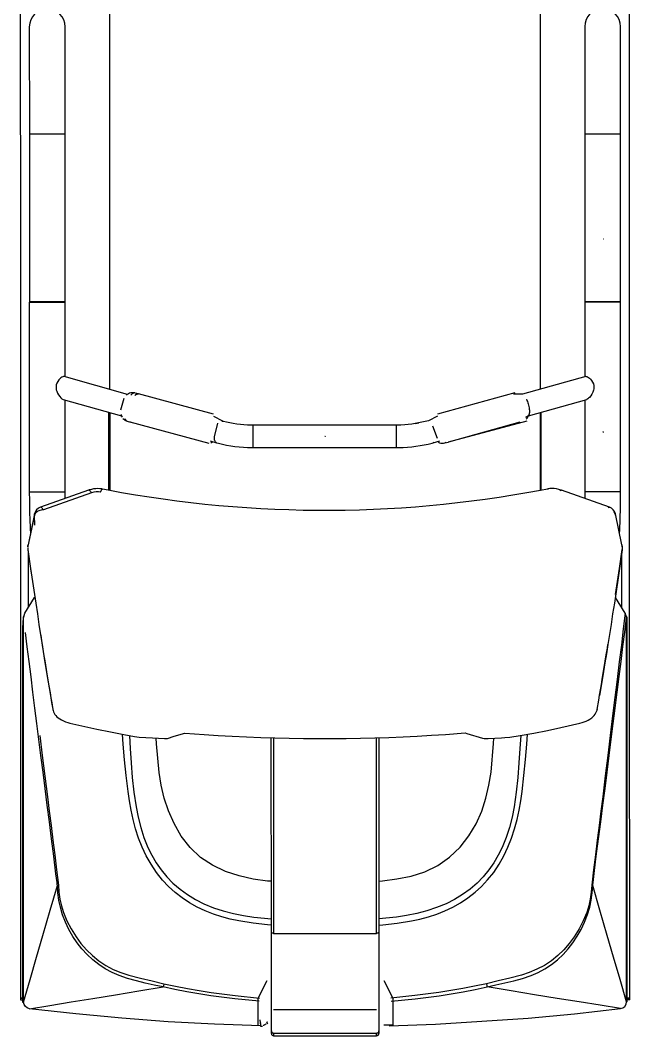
# Model space of a CAD drawing. Extents: x 138 to 1000, y 233 to 2402.
# Drawn here: x 138 to 999, y 233 to 1670 of the extents above; entities that cross this region are included whole.
import ezdxf

# ---------------------------------------------------------------- set-up
doc = ezdxf.new("R2010")
doc.units = 0
doc.layers.add('KADRBM', color=7, linetype='CONTINUOUS')

msp = doc.modelspace()

# ---------------------------------------------------------------- linework, layer by layer
at = {"layer": 'KADRBM', "linetype": 'CONTINUOUS'}
for points in [[(264.4, 1147.5), (264.3, 2338.8)], [(872.4, 2338.8), (872.6, 1147.6)], [(137.6, 2223.3), (137.8, 792.8)], [(999.3, 793.6), (999.2, 1817.5)], [(150.3, 1660.8), (150.4, 1508.8)], [(201, 1508.8), (201, 1660.9)], [(935.8, 1661), (935.9, 1508.9)], [(986.5, 1508.9), (986.5, 1661)], [(201, 1508.8), (150.4, 1508.8)], [(150.4, 1508.8), (150.4, 1271.3)], [(201.1, 1271.3), (201, 1508.8)], [(986.5, 1508.9), (935.9, 1508.9)], [(935.9, 1508.9), (935.9, 1271.4)], [(986.6, 1271.5), (986.5, 1508.9)], [(961.9, 1360.5), (962.3, 1360.5)], [(150.3, 1271.1), (201, 1271.1)], [(150.3, 1271.1), (150.3, 1002.5)], [(201.1, 1271.3), (150.4, 1271.3)], [(150.4, 1271.3), (150.4, 1271.1)], [(152.8, 1271.3), (152.8, 1271.1)], [(198.7, 1271.1), (198.7, 1271.3)], [(201, 1165.3), (201, 1271.1)], [(201.1, 1230), (201.1, 1271.3)], [(986.6, 1271.5), (935.9, 1271.4)], [(935.9, 1271.4), (935.9, 1271.2)], [(986.6, 1271.2), (935.9, 1271.2)], [(935.9, 1271.2), (935.9, 1165.4)], [(938.3, 1271.4), (938.3, 1271.2)], [(984.2, 1271.2), (984.2, 1271.5)], [(986.6, 1271.2), (986.6, 1271.5)], [(986.6, 1002.6), (986.6, 1271.2)], [(196.3, 1164.8), (194.9, 1163.8)], [(197.6, 1165.4), (196.3, 1164.8)], [(198.8, 1165.7), (197.6, 1165.4)], [(199.7, 1165.7), (198.8, 1165.7)], [(289.1, 1140.5), (199.7, 1165.7)], [(937.2, 1165.8), (847.8, 1140.6)], [(937.2, 1165.8), (937.6, 1165.9)], [(937.6, 1165.9), (938.6, 1165.8)], [(938.6, 1165.8), (939.8, 1165.3)], [(939.8, 1165.3), (941.2, 1164.5)], [(941.2, 1164.5), (942.6, 1163.4)], [(188.5, 1154.1), (188.1, 1151.8)], [(188.1, 1151.8), (188.1, 1149.4)], [(189.3, 1156.6), (188.5, 1154.1)], [(190.5, 1158.9), (189.3, 1156.6)], [(191.9, 1160.9), (190.5, 1158.9)], [(193.4, 1162.5), (191.9, 1160.9)], [(194.9, 1163.8), (193.4, 1162.5)], [(942.6, 1163.4), (944.2, 1161.9)], [(944.2, 1161.9), (945.6, 1160.2)], [(945.6, 1160.2), (947, 1158)], [(947, 1158), (948, 1155.6)], [(948, 1155.6), (948.6, 1153.2)], [(948.6, 1153.2), (948.8, 1150.8)], [(948.8, 1150.8), (948.7, 1148.6)], [(188.1, 1149.4), (188.5, 1147.2)], [(188.5, 1147.2), (189, 1145.1)], [(189, 1145.1), (190.1, 1142.4)], [(190.1, 1142.4), (191.6, 1139.7)], [(191.6, 1139.7), (193.3, 1137.4)], [(193.3, 1137.4), (194.7, 1135.7)], [(194.7, 1135.7), (196.1, 1134.4)], [(288.6, 1140.2), (287.8, 1139.6)], [(288.9, 1140.4), (288.6, 1140.2)], [(290.5, 1141.4), (288.9, 1140.4)], [(292.1, 1142.1), (290.5, 1141.4)], [(293.9, 1142.6), (292.1, 1142.1)], [(294.6, 1140.3), (293.7, 1139.2)], [(295.7, 1142.8), (293.9, 1142.6)], [(295.6, 1141.1), (294.6, 1140.3)], [(296.6, 1141.8), (295.6, 1141.1)], [(297.7, 1142.8), (295.7, 1142.8)], [(297.5, 1142.2), (296.6, 1141.8)], [(298.4, 1142.5), (297.5, 1142.2)], [(299.6, 1142.5), (297.7, 1142.8)], [(299.3, 1142.5), (298.4, 1142.5)], [(300, 1142.4), (299.3, 1142.5)], [(300.4, 1139.8), (299.4, 1138.9)], [(300, 1142.4), (299.6, 1142.5)], [(299.6, 1139.1), (300.7, 1140)], [(304.7, 1141.1), (300, 1142.4)], [(301.3, 1140.4), (300.4, 1139.8)], [(300.7, 1140), (301.7, 1140.6)], [(302.3, 1140.9), (301.3, 1140.4)], [(301.7, 1140.6), (302.7, 1141)], [(303.2, 1141.1), (302.3, 1140.9)], [(302.7, 1141), (303.6, 1141.2)], [(304.1, 1141.2), (303.2, 1141.1)], [(303.6, 1141.2), (304.5, 1141.1)], [(304.7, 1141.1), (304.1, 1141.2)], [(304.5, 1141.1), (304.7, 1141.1)], [(410.7, 1112.7), (304.7, 1141.1)], [(836.9, 1142.5), (727.5, 1112.7)], [(835.2, 1141.2), (847.8, 1141.2)], [(942.6, 1136.2), (941.3, 1135)], [(944.3, 1138.4), (942.6, 1136.2)], [(945.9, 1140.8), (944.3, 1138.4)], [(947.2, 1143.5), (945.9, 1140.8)], [(948.2, 1146.4), (947.2, 1143.5)], [(948.7, 1148.6), (948.2, 1146.4)], [(196.1, 1134.4), (197.2, 1133.7)], [(197.2, 1133.7), (198.2, 1133.2)], [(198.2, 1133.2), (198.3, 1133.2)], [(198.3, 1133.2), (280.5, 1110)], [(201, 1002.5), (201, 1132.4)], [(284, 1134.8), (279.3, 1118)], [(853.3, 1133.7), (854.1, 1132.1)], [(854.1, 1132.1), (854.8, 1130.5)], [(854.8, 1130.5), (855.4, 1128.7)], [(855.4, 1128.7), (856, 1127)], [(856, 1127), (856.5, 1125.2)], [(856.4, 1110.1), (938.6, 1133.3)], [(856.5, 1125.2), (856.9, 1123.3)], [(856.9, 1123.3), (857.2, 1121.5)], [(857.2, 1121.5), (857.4, 1119.8)], [(935.9, 1132.5), (935.9, 1002.6)], [(938.9, 1133.4), (938.6, 1133.3)], [(940, 1134), (938.9, 1133.4)], [(941.3, 1135), (940, 1134)], [(262.8, 1004.8), (262.8, 1115)], [(264.5, 1004.5), (264.5, 1114.6)], [(279.7, 1112.2), (280.1, 1111)], [(279.7, 1112.2), (280.1, 1111.4)], [(280.6, 1110.7), (280.1, 1111.4)], [(280.1, 1111.4), (280.6, 1110.7)], [(280.1, 1111), (280.2, 1110.6)], [(280.2, 1110.7), (280.6, 1109.8)], [(281.2, 1110.1), (280.6, 1110.7)], [(280.6, 1110.7), (281.2, 1110.1)], [(280.6, 1109.8), (281.5, 1108.1)], [(282.7, 1106.6), (284.1, 1105.3)], [(410.7, 1109.5), (423.4, 1103.2)], [(727.5, 1109.5), (714.8, 1103.2)], [(853.5, 1108.6), (852.6, 1108.2)], [(852.6, 1108.2), (853.5, 1108.6)], [(853.1, 1105.6), (854.4, 1106.9)], [(854.3, 1109), (853.5, 1108.6)], [(853.5, 1108.6), (854.3, 1109)], [(855.1, 1109.6), (854.3, 1109)], [(854.3, 1109), (855.1, 1109.6)], [(854.4, 1106.9), (855.5, 1108.4)], [(855.7, 1110.2), (855.1, 1109.6)], [(855.1, 1109.6), (855.7, 1110.2)], [(855.5, 1108.4), (856.4, 1110)], [(856.3, 1110.8), (855.7, 1110.2)], [(855.7, 1110.2), (856.3, 1110.8)], [(856.8, 1111.5), (856.3, 1110.8)], [(856.3, 1110.8), (856.8, 1111.5)], [(856.4, 1110), (856.7, 1110.8)], [(856.8, 1111.1), (856.7, 1110.7)], [(857.2, 1112.2), (856.8, 1111.5)], [(856.8, 1111.5), (857.2, 1112.2)], [(857.2, 1112.2), (856.8, 1111.1)], [(857.4, 1113.5), (857.2, 1112.2)], [(857.4, 1119.8), (857.6, 1118.1)], [(857.6, 1114.9), (857.4, 1113.5)], [(857.6, 1118.1), (857.6, 1116.5)], [(857.6, 1116.5), (857.6, 1114.9)], [(872.6, 1114.7), (872.6, 1004.6)], [(874.2, 1004.9), (874.2, 1115.1)], [(284.1, 1105.3), (285.6, 1104.2)], [(285.6, 1106.5), (286.1, 1105.4)], [(285.6, 1104.2), (287.2, 1103.3)], [(286.1, 1105.4), (286.6, 1104.5)], [(286.6, 1104.5), (287.2, 1103.7)], [(287.2, 1103.7), (287.9, 1103.2)], [(287.2, 1103.3), (288.8, 1102.8)], [(287.9, 1103.2), (288.7, 1102.8)], [(288.7, 1102.8), (288.8, 1102.8)], [(288.8, 1102.8), (293.6, 1101.4)], [(292.6, 1101.8), (292.6, 1101.8)], [(292.6, 1101.8), (404.4, 1071.5)], [(292.6, 1101.8), (293.4, 1101.5)], [(292.9, 1101.8), (292.9, 1101.7)], [(292.9, 1101.7), (293, 1101.7)], [(292.9, 1101.7), (292.9, 1101.7)], [(293, 1101.7), (293, 1101.6)], [(293, 1101.7), (293, 1101.7)], [(293, 1101.6), (293.6, 1101.4)], [(293, 1101.6), (293, 1101.6)], [(293.4, 1101.5), (293.6, 1101.4)], [(412.1, 1080.3), (417, 1100)], [(422.4, 1102.6), (423.2, 1102.7)], [(423.2, 1102.7), (423.8, 1102.6)], [(424.8, 1102.3), (423.8, 1102.6)], [(429.1, 1101.2), (424.8, 1102.3)], [(433.8, 1100.2), (429.1, 1101.2)], [(438.7, 1099.3), (433.8, 1100.2)], [(443.7, 1098.5), (438.7, 1099.3)], [(448.8, 1097.9), (443.7, 1098.5)], [(453.9, 1097.4), (448.8, 1097.9)], [(459.1, 1097.1), (453.9, 1097.4)], [(464.4, 1096.9), (459.1, 1097.1)], [(467.1, 1096.9), (464.4, 1096.9)], [(467.1, 1065.2), (467.1, 1096.9)], [(669.8, 1096.9), (467.1, 1096.9)], [(669.8, 1065.3), (669.8, 1096.9)], [(671, 1096.9), (669.8, 1096.9)], [(675.9, 1097), (671, 1096.9)], [(681.2, 1097.3), (675.9, 1097)], [(686.3, 1097.7), (681.2, 1097.3)], [(691.4, 1098.3), (686.3, 1097.7)], [(714.8, 1103.2), (691.4, 1098.3)], [(701.3, 1099.9), (696.4, 1099)], [(727.5, 1077.9), (721.1, 1095.4)], [(743.1, 1073.3), (854.2, 1103.2)], [(743.6, 1073.5), (844.3, 1101.9)], [(412.1, 1078.8), (412.1, 1080.3)], [(412.2, 1077.4), (412.1, 1078.8)], [(568.5, 1081.1), (568.1, 1081.1)], [(568.5, 1081.1), (568.5, 1080.6)], [(961.9, 1087.3), (961.5, 1087.3)], [(961.9, 1087.3), (961.9, 1086.5)], [(406.1, 1074.7), (415.2, 1072.1)], [(406.9, 1072), (408.5, 1072.8)], [(407.8, 1072.9), (408.6, 1073)], [(408.5, 1074), (408.3, 1073.9)], [(408.5, 1072.8), (409.9, 1073.6)], [(408.6, 1073), (409.5, 1073.3)], [(409.5, 1073.3), (409.9, 1073.6)], [(412.4, 1076.1), (412.2, 1077.4)], [(412.7, 1075), (412.4, 1076.1)], [(413.1, 1074.1), (412.7, 1075)], [(413.6, 1073.3), (413.1, 1074.1)], [(414.2, 1072.7), (413.6, 1073.3)], [(414.8, 1072.3), (414.2, 1072.7)], [(415.2, 1072.1), (414.8, 1072.3)], [(415.2, 1072.1), (418.1, 1071.3)], [(418.1, 1071.3), (423.7, 1069.9)], [(423.7, 1069.9), (429.4, 1068.7)], [(429.4, 1068.7), (435.3, 1067.7)], [(435.3, 1067.7), (441.1, 1066.9)], [(441.1, 1066.9), (447.1, 1066.2)], [(447.1, 1066.2), (453.1, 1065.7)], [(453.1, 1065.7), (459.1, 1065.4)], [(459.1, 1065.4), (465.1, 1065.2)], [(465.1, 1065.2), (467.1, 1065.2)], [(467.1, 1065.2), (669.8, 1065.3)], [(669.8, 1065.3), (673, 1065.3)], [(673, 1065.3), (679.1, 1065.5)], [(679.1, 1065.5), (685.1, 1065.8)], [(685.1, 1065.8), (691.1, 1066.4)], [(691.1, 1066.4), (697, 1067.1)], [(697, 1067.1), (702.9, 1068)], [(702.9, 1068), (708.6, 1069)], [(708.6, 1069), (714.3, 1070.2)], [(714.3, 1070.2), (719.9, 1071.6)], [(719.9, 1071.6), (721.7, 1072.1)], [(721.7, 1072.1), (730.8, 1074.7)], [(721.7, 1072.1), (722.1, 1072.3)], [(722.1, 1072.3), (722.8, 1072.7)], [(728.5, 1072.7), (730.3, 1072)], [(730.3, 1072), (732.1, 1071.5)], [(732.1, 1071.5), (734, 1071.3)], [(734, 1071.3), (735.9, 1071.4)], [(735.9, 1071.4), (737.9, 1071.8)], [(737.9, 1071.8), (742.7, 1073.1)], [(738, 1071.8), (737.9, 1071.8)], [(737.9, 1071.8), (737.9, 1071.8)], [(738.8, 1072.2), (738, 1071.8)], [(739.5, 1072.7), (738.8, 1072.2)], [(238.2, 1006.1), (235.1, 1005.2)], [(241.3, 1006.7), (238.2, 1006.1)], [(244.4, 1007), (241.3, 1006.7)], [(247.3, 1007.2), (244.4, 1007)], [(250.2, 1007), (247.3, 1007.2)], [(253, 1006.7), (250.2, 1007)], [(252.7, 1005.7), (253, 1006.2)], [(253.7, 1006.5), (253, 1006.7)], [(253, 1006.2), (253.3, 1006.5)], [(253.3, 1006.5), (253.6, 1006.6)], [(253.6, 1006.6), (253.7, 1006.6)], [(261.6, 1005), (253.7, 1006.6)], [(883.3, 1006.6), (873.1, 1004.7)], [(883.4, 1006.7), (883.3, 1006.6)], [(883.8, 1006.7), (883.3, 1006.6)], [(883.6, 1006.5), (883.4, 1006.7)], [(883.9, 1006.2), (883.6, 1006.5)], [(886.6, 1007.1), (883.8, 1006.7)], [(884.3, 1005.8), (883.9, 1006.2)], [(889.5, 1007.2), (886.6, 1007.1)], [(892.5, 1007.1), (889.5, 1007.2)], [(895.9, 1006.7), (892.5, 1007.1)], [(899.3, 1006), (895.9, 1006.7)], [(902.6, 1005), (899.3, 1006)], [(150.3, 1002.5), (201, 1002.5)], [(150.3, 1002.5), (150.3, 999.4)], [(150.3, 999.4), (150.4, 993.7)], [(150.4, 993.7), (150.4, 987.9)], [(234.1, 1004.8), (166, 980.8)], [(238.3, 1001), (170.2, 977)], [(201, 998.5), (201, 1002.5)], [(201.1, 993.2), (201, 998.5)], [(235.1, 1005.2), (234.1, 1004.8)], [(234.5, 1004.9), (234.1, 1004.8)], [(235.1, 1004.7), (234.5, 1004.9)], [(235.6, 1004.4), (235.1, 1004.7)], [(236.3, 1003.8), (235.6, 1004.4)], [(236.9, 1003.1), (236.3, 1003.8)], [(237.6, 1002.1), (236.9, 1003.1)], [(238.3, 1001), (237.6, 1002.1)], [(241.5, 1002), (238.3, 1001)], [(244.7, 1002.5), (241.5, 1002)], [(248.1, 1002.6), (244.7, 1002.5)], [(251.2, 1002.3), (248.1, 1002.6)], [(251.2, 1002.3), (251.6, 1003.3)], [(251.6, 1003.3), (252, 1004.3)], [(252, 1004.3), (252.3, 1005.1)], [(252.3, 1005.1), (252.7, 1005.7)], [(280.9, 1001.4), (261.6, 1005)], [(300.4, 998.1), (280.9, 1001.4)], [(319.9, 995), (300.4, 998.1)], [(339.4, 992.1), (319.9, 995)], [(359.1, 989.4), (339.4, 992.1)], [(795.2, 991.8), (775.6, 989.2)], [(814.8, 994.7), (795.2, 991.8)], [(834.3, 997.8), (814.8, 994.7)], [(853.8, 1001.1), (834.3, 997.8)], [(873.1, 1004.7), (853.8, 1001.1)], [(900.7, 1003.9), (901.3, 1004.5)], [(901.3, 1004.5), (901.9, 1004.8)], [(901.9, 1004.8), (902.4, 1005)], [(902.4, 1005), (902.8, 1004.9)], [(902.8, 1004.9), (902.6, 1005)], [(971, 980.9), (902.8, 1004.9)], [(986.6, 1002.6), (935.9, 1002.6)], [(935.9, 1002.6), (935.9, 999.7)], [(935.9, 999.7), (935.9, 994.1)], [(935.9, 994.1), (935.9, 993.3)], [(986.5, 986.3), (986.6, 992.1)], [(986.6, 997.8), (986.6, 1002.6)], [(986.6, 992.1), (986.6, 997.8)], [(150.4, 987.9), (150.5, 982.2)], [(150.5, 982.2), (150.6, 976.6)], [(166.4, 980.8), (166, 980.8)], [(166.9, 980.7), (166.4, 980.8)], [(167.5, 980.3), (166.9, 980.7)], [(168.1, 979.8), (167.5, 980.3)], [(168.8, 979), (168.1, 979.8)], [(169.5, 978.1), (168.8, 979)], [(170.2, 977), (169.5, 978.1)], [(378.7, 987), (359.1, 989.4)], [(398.5, 984.9), (378.7, 987)], [(418.2, 982.9), (398.5, 984.9)], [(438, 981.2), (418.2, 982.9)], [(457.9, 979.8), (438, 981.2)], [(477.7, 978.6), (457.9, 979.8)], [(497.6, 977.6), (477.7, 978.6)], [(517.5, 976.9), (497.6, 977.6)], [(637, 977.5), (617.1, 976.8)], [(656.9, 978.5), (637, 977.5)], [(676.8, 979.7), (656.9, 978.5)], [(696.6, 981.1), (676.8, 979.7)], [(716.4, 982.8), (696.6, 981.1)], [(736.2, 984.7), (716.4, 982.8)], [(755.9, 986.8), (736.2, 984.7)], [(775.6, 989.2), (755.9, 986.8)], [(968.8, 979.9), (969.4, 980.4)], [(969.4, 980.4), (970, 980.8)], [(970.5, 980.9), (971, 980.9)], [(986.3, 975), (986.4, 980.6)], [(986.4, 980.6), (986.5, 986.3)], [(157.7, 969.5), (148.3, 925.7)], [(157.8, 971.5), (148.5, 927.7)], [(150.6, 976.6), (150.8, 971)], [(150.8, 971), (150.9, 965.5)], [(150.9, 965.5), (151.1, 960.1)], [(157.7, 970.8), (157.8, 971.5)], [(157.7, 969.5), (157.7, 970.8)], [(158, 970.5), (157.7, 969.5)], [(158.3, 955.5), (157.7, 969.5)], [(158.5, 971.6), (158, 970.5)], [(159.2, 972.6), (158.5, 971.6)], [(160.1, 973.5), (159.2, 972.6)], [(161.2, 974.3), (160.1, 973.5)], [(162.5, 975.1), (161.2, 974.3)], [(163.9, 975.7), (162.5, 975.1)], [(165.3, 976.2), (163.9, 975.7)], [(166.9, 976.6), (165.3, 976.2)], [(168.6, 976.9), (166.9, 976.6)], [(170.2, 977), (168.6, 976.9)], [(537.4, 976.4), (517.5, 976.9)], [(557.4, 976.1), (537.4, 976.4)], [(577.3, 976.1), (557.4, 976.1)], [(597.2, 976.3), (577.3, 976.1)], [(617.1, 976.8), (597.2, 976.3)], [(976.8, 973.6), (977.7, 972.7)], [(977.7, 972.7), (978.5, 971.7)], [(978.5, 971.7), (979, 970.7)], [(979, 970.7), (979.3, 969.6)], [(988.5, 927.8), (979.1, 971.6)], [(979.2, 970.9), (979.1, 971.6)], [(979.3, 969.6), (979.2, 970.9)], [(985.8, 958.6), (986, 964)], [(986, 964), (986.1, 969.4)], [(986.1, 969.4), (986.3, 975)], [(151.1, 960.1), (151.4, 954.9)], [(151.4, 954.9), (151.6, 949.7)], [(151.6, 949.7), (151.9, 944.7)], [(985.3, 948.3), (985.5, 953.4)], [(985.5, 953.4), (985.8, 958.6)], [(151.9, 944.7), (151.9, 943.9)], [(985, 944), (985.3, 948.3)], [(148.2, 923.6), (148.1, 922.7)], [(148.1, 922.7), (148.4, 920.6)], [(148.5, 927.7), (148.2, 926.3)], [(148.2, 926.3), (148.2, 925.5)], [(148.3, 925.7), (148.2, 925.3)], [(148.2, 924.6), (148.2, 925.5)], [(148.2, 925.3), (148.2, 925)], [(148.2, 925), (148.2, 924.6)], [(148.3, 924), (148.2, 923.6)], [(148.3, 926.8), (148.5, 927.7)], [(148.3, 925.7), (148.3, 926.8)], [(148.3, 921), (151.8, 894.1)], [(148.4, 920.6), (151.8, 894.1)], [(148.4, 920.6), (148.4, 920.6)], [(985.1, 894.2), (988.7, 921.1)], [(988.6, 920.7), (985.1, 894.2)], [(988.6, 926.9), (988.5, 927.8)], [(988.8, 925.9), (988.5, 927.8)], [(988.7, 925.8), (988.6, 926.9)], [(988.9, 922.9), (988.6, 920.7)], [(988.6, 920.7), (988.6, 920.7)], [(988.7, 925.8), (988.7, 925.4)], [(988.7, 925.4), (988.8, 925.1)], [(988.7, 924.1), (988.8, 923.7)], [(988.8, 925.6), (988.8, 925.9)], [(988.8, 924.7), (988.8, 925.6)], [(988.8, 925.1), (988.8, 924.7)], [(988.8, 923.7), (988.9, 922.9)], [(148.9, 916.4), (148.9, 838.8)], [(988.2, 838.9), (988.1, 917.3)], [(151.8, 894.1), (159.3, 845.1)], [(151.8, 894.1), (151.8, 894.1)], [(151.8, 894.1), (151.9, 893.8)], [(151.9, 893.8), (153.7, 881.6)], [(985.1, 894.2), (977.7, 845.2)], [(979.5, 857.2), (985.1, 893.9)], [(985.1, 894.2), (985.1, 894.2)], [(985.1, 894.2), (985.1, 893.9)], [(153.7, 881.6), (159.4, 844.8)], [(144, 830.9), (157.8, 852.9)], [(157.8, 852.9), (158.1, 853.3)], [(993.1, 831.1), (979.3, 853)], [(159.3, 845.1), (159.4, 844.8)], [(159.3, 845.1), (161.7, 829.7)], [(977.7, 845.2), (975.3, 829.8)], [(141.4, 821.1), (141.3, 819.7)], [(141.3, 819.7), (141.3, 818.2)], [(141.6, 825.1), (141.4, 823.5)], [(141.4, 823.5), (142.3, 823.5)], [(141.4, 823.5), (141.4, 822.4)], [(141.4, 822.4), (141.4, 821.1)], [(141.8, 825.6), (141.6, 825.1)], [(141.9, 825.8), (141.8, 825.6)], [(142.4, 825.8), (141.9, 825.8)], [(142.3, 823.5), (142.4, 825.3)], [(142.3, 792.4), (142.3, 823.5)], [(142.4, 825.8), (144, 830.9)], [(161.7, 829.7), (164, 814.8)], [(975.3, 829.8), (973, 814.9)], [(993.1, 831.1), (990.4, 808.7)], [(992.4, 803.8), (994.8, 823.6)], [(994.7, 825.9), (993.1, 831.1)], [(994.7, 825.9), (995.2, 825.9)], [(994.8, 823.6), (994.7, 825.5)], [(995.6, 823.6), (994.8, 823.6)], [(994.8, 793.3), (994.8, 823.6)], [(995.4, 825.5), (995.2, 825.9)], [(995.6, 824.7), (995.4, 825.5)], [(995.6, 823.6), (995.6, 824.7)], [(995.7, 822.5), (995.6, 823.6)], [(995.7, 821.2), (995.7, 822.5)], [(995.8, 819.8), (995.7, 821.2)], [(995.8, 818.3), (995.8, 819.8)], [(141.3, 818.2), (141.3, 816.6)], [(141.3, 816.6), (141.3, 814.9)], [(141.3, 814.9), (141.3, 813.2)], [(141.3, 792.4), (141.3, 813.2)], [(164, 814.8), (166.3, 800.4)], [(973, 814.9), (970.7, 800.5)], [(990.4, 808.7), (987.6, 785.6)], [(995.8, 816.7), (995.8, 818.3)], [(995.8, 815), (995.8, 816.7)], [(995.8, 813.3), (995.8, 815)], [(995.8, 788.4), (995.8, 813.3)], [(137.8, 792.8), (137.9, 286)], [(141.3, 280.5), (141.3, 792.4)], [(142.3, 280.5), (142.3, 792.4)], [(147.3, 783.4), (144.7, 803.7)], [(166.3, 800.4), (166.3, 800)], [(166.3, 800), (168.4, 786.5)], [(166.4, 799.7), (167, 795.5)], [(167, 795.5), (168.5, 785.8)], [(970.7, 800.5), (968.6, 786.6)], [(989.8, 783.5), (992.4, 803.8)], [(994.9, 280.6), (994.8, 793.3)], [(999.4, 286.2), (999.3, 793.6)], [(150, 762.5), (147.3, 783.4)], [(168.4, 786.5), (170.6, 773.2)], [(168.5, 785.8), (170, 776.4)], [(170, 776.4), (171.5, 767.3)], [(966.3, 772.1), (967.8, 781.4)], [(968.6, 786.6), (966.4, 773.3)], [(967.8, 781.4), (968.5, 786.5)], [(987.6, 785.6), (984.6, 761.9)], [(987.2, 762.6), (989.8, 783.5)], [(995.9, 280.6), (995.8, 788.4)], [(152.7, 741), (150, 762.5)], [(170.6, 773.2), (172.6, 760.4)], [(171.5, 767.3), (172.9, 758.4)], [(963.4, 754.3), (964.8, 763.1)], [(966.4, 773.3), (964.4, 760.5)], [(964.8, 763.1), (966.3, 772.1)], [(984.6, 761.9), (981.6, 737.1)], [(984.4, 741.1), (987.2, 762.6)], [(172.6, 760.4), (174.6, 748)], [(172.9, 758.4), (174.3, 749.8)], [(174.3, 749.8), (175.7, 741.4)], [(174.6, 748), (176.6, 736.2)], [(962.4, 748.1), (960.5, 736.3)], [(962, 745.9), (963.4, 754.3)], [(964.4, 760.5), (962.4, 748.1)], [(155.5, 719), (152.7, 741)], [(175.7, 741.4), (177, 733.4)], [(176.6, 736.2), (178.4, 725)], [(177, 733.4), (178.3, 725.6)], [(960.5, 736.3), (958.6, 725.1)], [(959.4, 729.8), (960.7, 737.7)], [(960.7, 737.7), (962, 745.9)], [(981.6, 737.1), (978.4, 711.7)], [(981.7, 719.2), (984.4, 741.1)], [(158.3, 696.5), (155.5, 719)], [(178.3, 725.6), (179.6, 718.2)], [(178.4, 725), (180.2, 714.3)], [(958.6, 725.1), (956.8, 714.4)], [(956.9, 714.9), (958.1, 722.2)], [(958.1, 722.2), (959.4, 729.8)], [(978.8, 696.6), (981.7, 719.2)], [(179.6, 718.2), (180.8, 711)], [(180.2, 714.3), (181.9, 704.3)], [(180.8, 711), (182, 704.1)], [(181.9, 704.3), (183.6, 694.8)], [(953.4, 694.6), (955.7, 707.8)], [(955.7, 707.8), (956.9, 714.9)], [(978.4, 711.7), (975.2, 685.5)], [(161.1, 674.5), (158.3, 696.5)], [(182, 704.1), (183.1, 697.5)], [(183.1, 697.5), (183.7, 694.3)], [(183.6, 694.8), (183.7, 694.3)], [(183.7, 694.3), (183.9, 693.1)], [(183.9, 693.1), (184.6, 691.2)], [(184.6, 691.2), (185.4, 689.3)], [(951.7, 689.7), (952.6, 691.6)], [(952.6, 691.6), (953.2, 693.5)], [(953.2, 693.5), (953.3, 694.4)], [(953.4, 694.9), (953.4, 694.4)], [(953.4, 694.4), (953.4, 694.6)], [(976.1, 674.6), (978.8, 696.6)], [(185.4, 689.3), (186.5, 687.6)], [(186.5, 687.6), (187.8, 686)], [(187.8, 686), (189.3, 684.3)], [(189.3, 684.3), (191.2, 682.8)], [(191.2, 682.8), (193.3, 681.3)], [(193.3, 681.3), (195.9, 679.7)], [(195.9, 679.7), (198.7, 678.4)], [(198.7, 678.4), (201.6, 677.2)], [(201.6, 677.2), (204.6, 676.1)], [(204.6, 676.1), (207.6, 675.1)], [(929.1, 675.1), (932.1, 676.1)], [(932.1, 676.1), (935, 677.1)], [(935, 677.1), (937.8, 678.2)], [(937.8, 678.2), (940.5, 679.5)], [(940.5, 679.5), (943.2, 681)], [(943.2, 681), (945.7, 682.7)], [(945.7, 682.7), (947.7, 684.4)], [(947.7, 684.4), (949.3, 686.1)], [(949.3, 686.1), (950.7, 687.9)], [(950.7, 687.9), (951.7, 689.7)], [(975.2, 685.5), (971.9, 657.7)], [(163.9, 652), (161.1, 674.5)], [(207.6, 675.1), (245.7, 666.5)], [(245.7, 666.5), (264.9, 662.7)], [(264.9, 662.7), (284, 659.1)], [(355.3, 656.6), (370.2, 661.2)], [(370.2, 661.2), (397.4, 659.2)], [(739.1, 659.2), (766.8, 661.3)], [(766.8, 661.3), (769.3, 660.5)], [(844.6, 657.7), (863.8, 661.2)], [(863.8, 661.2), (883, 664.9)], [(883, 664.9), (902, 668.9)], [(902, 668.9), (929.1, 675.1)], [(973.3, 652.1), (976.1, 674.6)], [(166.8, 629.2), (163.9, 652)], [(165.3, 657.6), (168.7, 629.3)], [(283.1, 645.6), (282.1, 659.5)], [(284, 659.1), (299, 656.5)], [(291.8, 657.7), (293, 639.4)], [(299, 656.5), (305.8, 655.6)], [(305.8, 655.6), (315, 654.8)], [(315, 654.8), (324.4, 654.2)], [(324.4, 654.2), (341.4, 653.3)], [(330.1, 646.1), (329.8, 653.9)], [(345.7, 653.7), (355.3, 656.6)], [(397.4, 659.2), (417.4, 657.9)], [(417.4, 657.9), (437.4, 656.8)], [(437.4, 656.8), (457.5, 655.9)], [(457.5, 655.9), (477.6, 655.1)], [(477.6, 655.1), (497.7, 654.5)], [(492.6, 380), (492.5, 654.6)], [(495.7, 654.5), (495.8, 377.7)], [(497.7, 654.5), (517.9, 654)], [(517.9, 654), (538, 653.7)], [(538, 653.7), (558.2, 653.5)], [(558.2, 653.5), (578.3, 653.5)], [(578.3, 653.5), (598.5, 653.7)], [(598.5, 653.7), (618.6, 654)], [(618.6, 654), (638.8, 654.5)], [(638.8, 654.5), (658.9, 655.1)], [(641.5, 377.7), (641.4, 654.5)], [(644.6, 654.6), (644.6, 380)], [(658.9, 655.1), (679, 655.9)], [(679, 655.9), (699, 656.8)], [(699, 656.8), (719.1, 658)], [(719.1, 658), (739.1, 659.2)], [(769.3, 660.5), (791.4, 653.8)], [(795.6, 653.3), (799.2, 653.5)], [(799.2, 653.5), (818.2, 654.6)], [(806.9, 646.3), (807.3, 654)], [(818.2, 654.6), (823, 654.9)], [(823, 654.9), (829.9, 655.5)], [(829.9, 655.5), (844.6, 657.7)], [(845.3, 657.8), (844.2, 639.5)], [(854, 645.7), (855.1, 659.6)], [(971.9, 657.7), (968.4, 629.4)], [(970.4, 629.3), (973.3, 652.1)], [(285, 623.5), (283.1, 645.6)], [(293, 639.4), (294.3, 619)], [(333.9, 605.6), (330.1, 646.1)], [(803.3, 605.9), (806.9, 646.3)], [(844.2, 639.5), (842.8, 619.1)], [(852.1, 623.6), (854, 645.7)], [(169.7, 605.9), (166.8, 629.2)], [(168.7, 629.3), (172.3, 600.3)], [(287.2, 601.2), (285, 623.5)], [(294.3, 619), (296, 598.3)], [(842.8, 619.1), (841.1, 598.4)], [(849.9, 601.2), (852.1, 623.6)], [(968.4, 629.4), (964.9, 600.5)], [(967.5, 606), (970.4, 629.3)], [(172.6, 582.7), (169.7, 605.9)], [(336.9, 587.4), (333.9, 605.6)], [(800.3, 587.6), (803.3, 605.9)], [(964.5, 582.8), (967.5, 606)], [(172.3, 600.3), (175.9, 571)], [(289.9, 578.5), (287.2, 601.2)], [(296, 598.3), (298.3, 577.5)], [(841.1, 598.4), (838.9, 577.6)], [(847.2, 578.6), (849.9, 601.2)], [(964.9, 600.5), (961.3, 571.1)], [(175.7, 559.2), (172.6, 582.7)], [(291.8, 565.3), (289.9, 578.5)], [(298.3, 577.5), (301.3, 556.6)], [(341.2, 569.2), (336.9, 587.4)], [(796, 569.1), (800.3, 587.6)], [(838.9, 577.6), (835.9, 556.7)], [(845.3, 565.4), (847.2, 578.6)], [(961.5, 559.3), (964.5, 582.8)], [(175.9, 571), (178.4, 550.7)], [(294.2, 552), (291.8, 565.3)], [(347.1, 551.1), (341.2, 569.2)], [(790.1, 550.7), (796, 569.1)], [(843, 552.1), (845.3, 565.4)], [(961.3, 571.1), (958.7, 550.8)], [(178.7, 535.4), (175.7, 559.2)], [(178.4, 550.7), (181, 530.3)], [(297.1, 538.8), (294.2, 552)], [(301.3, 556.6), (304.1, 542.1)], [(355, 533), (347.1, 551.1)], [(782.3, 532.8), (790.1, 550.7)], [(835.9, 556.7), (833.1, 542.1)], [(840.1, 538.8), (843, 552.1)], [(958.7, 550.8), (956.1, 530.4)], [(958.5, 535.5), (961.5, 559.3)], [(181.8, 511.3), (178.7, 535.4)], [(300.7, 525.6), (297.1, 538.8)], [(304.1, 542.1), (307.8, 527.6)], [(365.1, 515.4), (355, 533)], [(772.1, 515.6), (782.3, 532.8)], [(833.1, 542.1), (829.4, 527.7)], [(836.5, 525.6), (840.1, 538.8)], [(955.4, 511.4), (958.5, 535.5)], [(181, 530.3), (183.7, 509.6)], [(304.9, 512.5), (300.7, 525.6)], [(307.8, 527.6), (312.4, 513.3)], [(829.4, 527.7), (824.8, 513.4)], [(832.3, 512.6), (836.5, 525.6)], [(956.1, 530.4), (953.5, 509.7)], [(184.9, 486.8), (181.8, 511.3)], [(183.7, 509.6), (186.3, 488.7)], [(309.9, 499.8), (304.9, 512.5)], [(312.4, 513.3), (318.1, 499.3)], [(377.6, 499.2), (365.1, 515.4)], [(759.5, 499.7), (772.1, 515.6)], [(824.8, 513.4), (819.1, 499.4)], [(827.2, 499.8), (832.3, 512.6)], [(953.5, 509.7), (950.9, 488.8)], [(952.2, 487), (955.4, 511.4)], [(186.3, 488.7), (188.9, 467.5)], [(315.8, 487.4), (309.9, 499.8)], [(318.1, 499.3), (323.6, 488.3)], [(392.3, 485.2), (377.6, 499.2)], [(744.6, 485.6), (759.5, 499.7)], [(819.1, 499.4), (813.6, 488.4)], [(821.4, 487.5), (827.2, 499.8)], [(950.9, 488.8), (948.3, 467.6)], [(188, 462.1), (184.9, 486.8)], [(322.5, 475.4), (315.8, 487.4)], [(330.1, 464), (322.5, 475.4)], [(323.6, 488.3), (329.8, 477.6)], [(329.8, 477.6), (336.9, 467.4)], [(409.2, 474), (392.3, 485.2)], [(727.9, 473.8), (744.6, 485.6)], [(807.3, 477.7), (800.3, 467.5)], [(807.1, 464), (814.7, 475.5)], [(813.6, 488.4), (807.3, 477.7)], [(814.7, 475.5), (821.4, 487.5)], [(949.1, 462.2), (952.2, 487)], [(189.6, 449.6), (188, 462.1)], [(188.9, 467.5), (191.5, 446)], [(338.7, 453.2), (330.1, 464)], [(336.9, 467.4), (344.8, 457.8)], [(427.6, 465.3), (409.2, 474)], [(447, 458.9), (427.6, 465.3)], [(690.4, 458.8), (709.7, 464.9)], [(709.7, 464.9), (727.9, 473.8)], [(800.3, 467.5), (792.4, 457.8)], [(798.5, 453.3), (807.1, 464)], [(948.3, 467.6), (945.7, 446.1)], [(947.6, 449.7), (949.1, 462.2)], [(189.9, 446.4), (189.6, 449.6)], [(190, 445.7), (189.9, 446.4)], [(190.1, 445.5), (190, 445.7)], [(191.5, 446), (190.1, 445.4)], [(191.5, 446), (192.1, 436)], [(191.5, 446), (191.5, 446)], [(347.2, 444.1), (338.7, 453.2)], [(344.8, 457.8), (353.5, 448.9)], [(353.5, 448.9), (363.5, 440.3)], [(466.9, 454.6), (447, 458.9)], [(487.1, 451.8), (466.9, 454.6)], [(492.6, 451.4), (487.1, 451.8)], [(644.6, 451.7), (650, 452)], [(650, 452), (670.3, 454.7)], [(670.3, 454.7), (690.4, 458.8)], [(783.7, 448.9), (773.7, 440.3)], [(792.4, 457.8), (783.7, 448.9)], [(790, 444.2), (798.5, 453.3)], [(945.7, 446.1), (945.1, 436.1)], [(945.7, 446.1), (947.1, 445.5)], [(945.7, 446.1), (945.7, 446.1)], [(947.1, 445.6), (947.2, 445.8)], [(947.1, 445.5), (947.1, 445.6)], [(947.1, 445.5), (947.1, 445.5)], [(947.1, 445.5), (947.1, 445.5)], [(947.1, 445.5), (947.1, 445.5)], [(947.2, 445.8), (947.3, 446.6)], [(947.3, 446.6), (947.6, 449.7)], [(179.9, 410.4), (190, 445.3)], [(190, 445.3), (190.1, 445.4)], [(190.7, 435), (190, 445.3)], [(190, 445.3), (190, 445.3)], [(190, 445.3), (190, 445.3)], [(190, 445.3), (190, 445.3)], [(190.1, 445.4), (190.1, 445.5)], [(190.1, 445.4), (190.1, 445.4)], [(190.1, 445.4), (190.1, 445.4)], [(190.1, 445.4), (190.1, 445.4)], [(190.1, 445.4), (190.1, 445.4)], [(190.1, 445.4), (190.1, 445.4)], [(192.1, 424.8), (190.7, 435)], [(192.1, 436), (193.5, 426.2)], [(356.5, 435.7), (347.2, 444.1)], [(366.5, 428), (356.5, 435.7)], [(363.5, 440.3), (374.2, 432.5)], [(374.2, 432.5), (385.5, 425.6)], [(763, 432.6), (751.7, 425.7)], [(773.7, 440.3), (763, 432.6)], [(770.7, 428.1), (780.7, 435.8)], [(780.7, 435.8), (790, 444.2)], [(945.1, 436.1), (943.7, 426.3)], [(945.1, 424.9), (946.5, 435.1)], [(946.5, 435.1), (947.2, 445.4)], [(947.1, 445.5), (947.1, 445.5)], [(947.1, 445.5), (947.1, 445.5)], [(947.2, 445.4), (947.1, 445.5)], [(957.3, 410.5), (947.2, 445.4)], [(947.2, 445.4), (947.2, 445.4)], [(947.2, 445.4), (947.2, 445.4)], [(947.2, 445.4), (947.2, 445.4)], [(194.2, 414.9), (192.1, 424.8)], [(193.5, 426.2), (195.6, 416.6)], [(377, 421.1), (366.5, 428)], [(387.9, 414.9), (377, 421.1)], [(385.5, 425.6), (397.3, 419.6)], [(397.3, 419.6), (410.8, 414)], [(739.9, 419.6), (726.4, 414.1)], [(751.7, 425.7), (739.9, 419.6)], [(749.4, 414.9), (760.3, 421.1)], [(760.3, 421.1), (770.7, 428.1)], [(943.7, 426.3), (941.6, 416.7)], [(943, 415), (945.1, 424.9)], [(169.6, 374.7), (179.9, 410.4)], [(197.4, 404.1), (194.2, 414.9)], [(195.6, 416.6), (198.5, 407.3)], [(201.5, 393.6), (197.4, 404.1)], [(198.5, 407.3), (203.4, 395.4)], [(399.1, 409.6), (387.9, 414.9)], [(410.6, 405), (399.1, 409.6)], [(422.5, 401.2), (410.6, 405)], [(410.8, 414), (424.7, 409.5)], [(424.7, 409.5), (438.9, 405.8)], [(438.9, 405.8), (453.3, 402.9)], [(453.3, 402.9), (467.8, 400.7)], [(683.9, 403), (669.4, 400.8)], [(698.3, 405.8), (683.9, 403)], [(712.5, 409.5), (698.3, 405.8)], [(726.4, 414.1), (712.5, 409.5)], [(714.7, 401.2), (726.6, 405.1)], [(726.6, 405.1), (738.2, 409.6)], [(738.2, 409.6), (749.4, 414.9)], [(938.7, 407.4), (933.8, 395.5)], [(935.7, 393.7), (939.8, 404.2)], [(941.6, 416.7), (938.7, 407.4)], [(939.8, 404.2), (943, 415)], [(967.6, 374.8), (957.3, 410.5)], [(206.4, 383.3), (201.5, 393.6)], [(203.4, 395.4), (209.4, 383.9)], [(434.5, 398), (422.5, 401.2)], [(446.7, 395.4), (434.5, 398)], [(466.8, 392.2), (446.7, 395.4)], [(487, 389.9), (466.8, 392.2)], [(467.8, 400.7), (492.6, 398.1)], [(492.6, 389.5), (487, 389.9)], [(669.4, 400.8), (644.6, 398.1)], [(644.6, 389.5), (650.2, 389.9)], [(650.2, 389.9), (670.4, 392.2)], [(670.4, 392.2), (690.6, 395.4)], [(690.6, 395.4), (702.7, 398)], [(702.7, 398), (714.7, 401.2)], [(933.8, 395.5), (927.8, 384)], [(930.8, 383.4), (935.7, 393.7)], [(160.7, 343.9), (169.6, 374.7)], [(212, 373.4), (206.4, 383.3)], [(209.4, 383.9), (216.4, 372.8)], [(492.6, 273.2), (492.6, 380)], [(492.6, 379.5), (492.6, 380)], [(492.8, 379.1), (492.6, 379.5)], [(493.1, 378.7), (492.8, 379.1)], [(493.5, 378.4), (493.1, 378.7)], [(494, 378.1), (493.5, 378.4)], [(494.5, 377.9), (494, 378.1)], [(495.1, 377.8), (494.5, 377.9)], [(495.8, 377.7), (495.1, 377.8)], [(495.8, 377.7), (641.5, 377.7)], [(642.1, 377.8), (641.5, 377.7)], [(642.7, 377.9), (642.1, 377.8)], [(643.2, 378.1), (642.7, 377.9)], [(643.7, 378.4), (643.2, 378.1)], [(644.1, 378.7), (643.7, 378.4)], [(644.4, 379.1), (644.1, 378.7)], [(644.6, 379.5), (644.4, 379.1)], [(644.6, 380), (644.6, 273.2)], [(644.6, 380), (644.6, 379.5)], [(927.8, 384), (920.8, 372.9)], [(925.2, 373.5), (930.8, 383.4)], [(976.6, 344), (967.6, 374.8)], [(218, 364.4), (212, 373.4)], [(216.4, 372.8), (223.4, 363.4)], [(224.7, 355.8), (218, 364.4)], [(223.4, 363.4), (231.1, 354.4)], [(913.8, 363.5), (906.1, 354.5)], [(912.5, 355.9), (919.2, 364.5)], [(920.8, 372.9), (913.8, 363.5)], [(919.2, 364.5), (925.2, 373.5)], [(232, 347.8), (224.7, 355.8)], [(231.1, 354.4), (239.5, 346.2)], [(240, 340.3), (232, 347.8)], [(239.5, 346.2), (248.6, 338.7)], [(897.7, 346.2), (888.6, 338.8)], [(897.3, 340.4), (905.2, 347.9)], [(906.1, 354.5), (897.7, 346.2)], [(905.2, 347.9), (912.5, 355.9)], [(151.6, 312.5), (160.7, 343.9)], [(248.5, 333.5), (240, 340.3)], [(257.7, 327.5), (248.5, 333.5)], [(248.6, 338.7), (258.5, 332.2)], [(258.5, 332.2), (268.9, 326.7)], [(878.8, 332.3), (868.3, 326.8)], [(888.6, 338.8), (878.8, 332.3)], [(879.6, 327.6), (888.7, 333.6)], [(888.7, 333.6), (897.3, 340.4)], [(985.7, 312.6), (976.6, 344)], [(267.3, 322.3), (257.7, 327.5)], [(277.3, 317.9), (267.3, 322.3)], [(268.9, 326.7), (279.9, 322.1)], [(289.4, 313.8), (277.3, 317.9)], [(279.9, 322.1), (291.1, 318.4)], [(291.1, 318.4), (307.5, 314.1)], [(846.2, 318.5), (829.8, 314.2)], [(857.4, 322.2), (846.2, 318.5)], [(847.8, 313.9), (859.9, 318)], [(868.3, 326.8), (857.4, 322.2)], [(859.9, 318), (869.9, 322.4)], [(869.9, 322.4), (879.6, 327.6)], [(142.3, 280.5), (151.6, 312.5)], [(301.8, 310.4), (289.4, 313.8)], [(314.3, 307.4), (301.8, 310.4)], [(307.5, 314.1), (324, 310.3)], [(326.9, 304.6), (314.3, 307.4)], [(324, 310.3), (340.5, 306.5)], [(339.4, 301.8), (326.9, 304.6)], [(339.6, 302.5), (339.4, 301.8)], [(339.9, 303.6), (339.6, 302.5)], [(340.4, 306), (339.9, 303.6)], [(340.5, 306.4), (340.4, 306)], [(340.5, 306.5), (357.2, 302.9)], [(340.5, 306.5), (340.5, 306.4)], [(357.2, 302.9), (373.9, 299.6)], [(474.2, 247.9), (474.2, 285.9), (486.8, 311.2)], [(651.6, 311.2), (664.2, 285.9), (664.2, 247.9), (651.6, 247.9)], [(780.1, 302.9), (763.3, 299.6)], [(796.7, 306.5), (780.1, 302.9)], [(781, 298.2), (797.9, 301.8)], [(813.2, 310.4), (796.7, 306.5)], [(796.7, 306.5), (796.7, 306.4)], [(796.7, 306.4), (796.8, 306.1)], [(796.8, 306.1), (797.4, 303.7)], [(797.4, 303.7), (797.6, 302.6)], [(797.6, 302.6), (797.8, 301.9)], [(797.8, 301.9), (810.3, 304.7)], [(797.9, 301.8), (797.8, 301.9)], [(831.9, 296.3), (797.9, 301.8)], [(810.3, 304.7), (822.9, 307.5)], [(829.8, 314.2), (813.2, 310.4)], [(822.9, 307.5), (835.4, 310.4)], [(835.4, 310.4), (847.8, 313.9)], [(994.9, 280.6), (985.7, 312.6)], [(240.3, 285.6), (272.3, 290.8)], [(272.3, 290.8), (305.3, 296.2)], [(305.3, 296.2), (339.4, 301.8)], [(339.4, 301.8), (339.4, 301.8)], [(356.2, 298.2), (339.4, 301.8)], [(373.2, 294.9), (356.2, 298.2)], [(390.1, 292), (373.2, 294.9)], [(373.9, 299.6), (390.7, 296.6)], [(407.2, 289.4), (390.1, 292)], [(390.7, 296.6), (407.6, 294)], [(441.2, 285), (407.2, 289.4)], [(407.6, 294), (441.6, 289.6)], [(441.6, 289.6), (475.7, 286.1)], [(695.7, 289.6), (661.6, 286.1)], [(729.7, 294), (695.7, 289.6)], [(696, 285), (730.1, 289.4)], [(746.5, 296.7), (729.7, 294)], [(730.1, 289.4), (747.1, 292)], [(763.3, 299.6), (746.5, 296.7)], [(747.1, 292), (764.1, 295)], [(764.1, 295), (781, 298.2)], [(865, 290.9), (831.9, 296.3)], [(897, 285.7), (865, 290.9)], [(141.3, 286), (137.9, 286)], [(137.9, 286), (141.3, 286)], [(137.9, 286), (137.9, 283.5)], [(137.9, 283.5), (141.3, 283.5)], [(141.3, 280.5), (142.3, 280.5)], [(141.4, 279.4), (141.3, 280.5)], [(142.9, 277.1), (142.3, 280.5)], [(144.7, 274.2), (142.9, 277.1)], [(147.4, 272.1), (144.7, 274.2)], [(150.7, 271.1), (179.5, 275.8)], [(179.5, 275.8), (209.4, 280.6)], [(209.4, 280.6), (240.3, 285.6)], [(475.4, 281.6), (441.2, 285)], [(492.6, 239.7), (492.6, 273.2)], [(645.2, 239.7), (645.2, 273.2)], [(661.9, 281.7), (696, 285)], [(927.9, 280.7), (897, 285.7)], [(957.8, 275.9), (927.9, 280.7)], [(986.6, 271.2), (957.8, 275.9)], [(989.8, 272.2), (992.5, 274.3)], [(992.5, 274.3), (994.3, 277.3)], [(994.3, 277.3), (994.9, 280.6)], [(995.9, 280.6), (994.9, 280.6)], [(995.9, 286.2), (999.4, 286.2)], [(999.4, 286.2), (995.9, 286.2)], [(999.4, 283.6), (995.9, 283.6)], [(999.4, 283.6), (999.4, 286.2)], [(150.7, 271.1), (147.4, 272.1)], [(215.9, 263.7), (150.7, 271.1)], [(281.2, 257.5), (215.9, 263.7)], [(495.8, 270.1), (641.5, 270.1)], [(856, 257.6), (921.4, 263.8)], [(921.4, 263.8), (986.6, 271.2)], [(986.6, 271.2), (989.8, 272.2)], [(346.7, 252.7), (281.2, 257.5)], [(412.2, 249), (346.7, 252.7)], [(477.8, 246.7), (412.2, 249)], [(477.3, 251.3), (477, 255.4)], [(477.7, 248), (477.3, 251.3)], [(477.4, 251.1), (477.4, 250.3)], [(477.8, 246.7), (477.7, 248)], [(477.8, 245.7), (477.8, 246.7)], [(478.2, 246.7), (477.8, 246.7)], [(480.3, 245.9), (477.8, 245.7)], [(481.5, 247.3), (481.2, 247.2)], [(483.2, 248.2), (481.5, 247.3)], [(484.7, 249.3), (483.2, 248.2)], [(484.9, 249.6), (484.7, 249.3)], [(486.8, 252.4), (485.7, 250.6)], [(487.3, 251.1), (486.2, 249.5)], [(487.1, 252.7), (486.8, 252.1)], [(486.9, 252.6), (486.8, 252.4)], [(659.4, 246.7), (725, 249.1)], [(725, 249.1), (856, 257.6)], [(492.6, 236), (492.6, 239.7)], [(492.6, 239.7), (492.7, 239.1)], [(492.7, 239.1), (492.8, 238.5)], [(492.8, 238.5), (493.1, 238)], [(493.1, 238), (493.5, 237.5)], [(493.5, 237.5), (494, 237.1)], [(494, 237.1), (494.6, 236.8)], [(494.6, 236.8), (495.2, 236.6)], [(495.2, 236.6), (495.8, 236.6)], [(495.8, 236.6), (495.8, 232.9)], [(495.8, 236.6), (641.5, 236.6)], [(495.8, 232.9), (641.5, 232.9)], [(641.5, 236.6), (642.1, 236.7)], [(641.5, 232.9), (641.5, 236.6)], [(642.1, 236.7), (642.7, 236.8)], [(642.7, 236.8), (643.2, 237.1)], [(643.2, 237.1), (643.7, 237.5)], [(643.7, 237.5), (644.1, 238)], [(644.1, 238), (644.4, 238.5)], [(644.4, 238.5), (644.6, 239.1)], [(644.6, 239.1), (644.7, 239.7)], [(644.7, 239.7), (644.7, 236.1)]]:
    msp.add_lwpolyline(points, dxfattribs=at)
for points in [[(201, 1660.9, 1), (150.3, 1660.8)], [(986.5, 1661, 1), (935.8, 1661)], [(201, 1227.8, 0.022361), (201.1, 1230)], [(166, 980.8, 0.260875), (157.8, 971.5)], [(979.1, 971.6, 0.260875), (971, 980.9)], [(341.4, 653.3, 0.084715), (345.7, 653.7)], [(791.4, 653.8, 0.084715), (795.6, 653.3)], [(492.6, 236, 0.414187), (495.8, 232.9)], [(641.5, 232.9, 0.414187), (644.7, 236.1)]]:
    msp.add_lwpolyline(points, format="xyb", dxfattribs=at)

doc.saveas('drawing.dxf')
